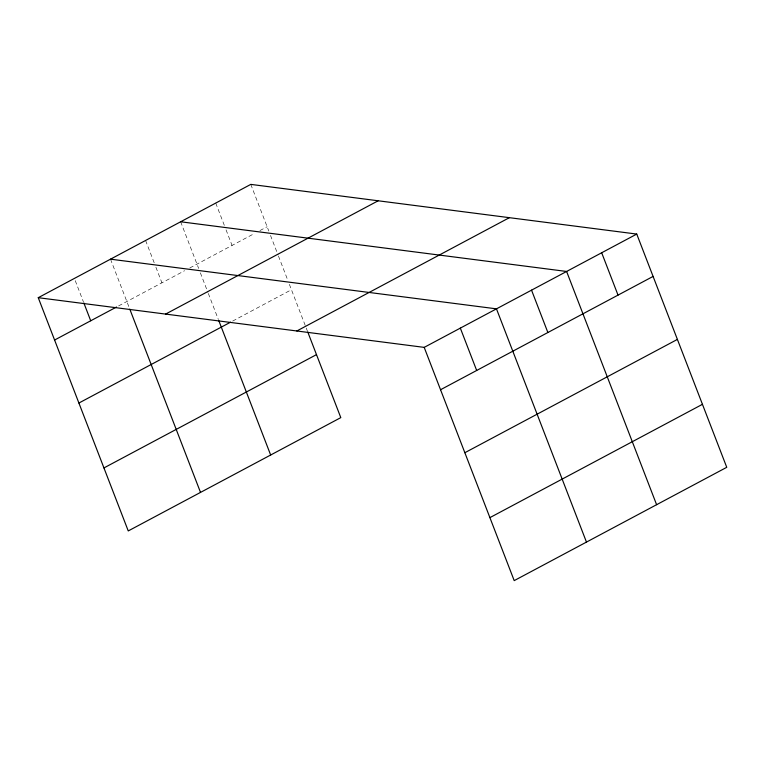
<?xml version="1.0" encoding="UTF-8"?>
<svg xmlns="http://www.w3.org/2000/svg" width="765" height="765" viewBox="0 0 765 765"><rect width="100%" height="100%" fill="white"/><g stroke="black" fill="none" stroke-linecap="round" stroke-linejoin="round"><path stroke-width="0.57" stroke-dasharray="3.83 2.87" d="M118.594 305.914L184.623 270.714M189.777 267.97L254.764 233.325M259.918 230.581L267.138 226.727M232.656 321.07L291.446 289.725M250.796 184.384L268.821 231.078M270.494 235.419L278.039 254.965M278.46 256.055L287.678 279.952M289.352 284.293L307.31 330.834M215.73 203.079L224.327 225.369M226.048 229.825L232.072 245.422M180.655 221.773L198.671 268.467M200.354 272.809L207.898 292.354M208.319 293.444L218.369 319.512M145.589 240.468L154.186 262.758M155.907 267.214L161.931 282.811M110.514 259.163L129.371 308.027M75.247 280.65L83.414 301.831"/><path stroke-width="1.15" d="M38.25 297.69L250.796 184.384L636.748 234.071L726.75 467.31L514.204 580.616L424.202 347.377L38.25 297.69L128.252 530.929L340.798 417.623L307.731 331.914M54.592 340.033L116.538 307.014M165.613 314.08L378.159 200.784M78.9 403.031L230.59 322.17M296.839 330.977L509.385 217.671M103.944 467.931L316.49 354.625M424.202 347.377L636.748 234.071M440.544 389.729L653.09 276.423M464.852 452.717L677.398 339.411M489.896 517.628L702.442 404.322M180.655 221.773L566.607 271.46L656.609 504.709M110.514 259.163L496.466 308.85L586.468 542.098M601.682 252.766L618.024 295.118M531.541 290.155L547.874 332.507M460.329 328.118L476.672 370.461M218.79 320.602L270.657 455.012M129.792 309.117L200.516 492.402M83.844 302.94L90.719 320.774"/></g></svg>
